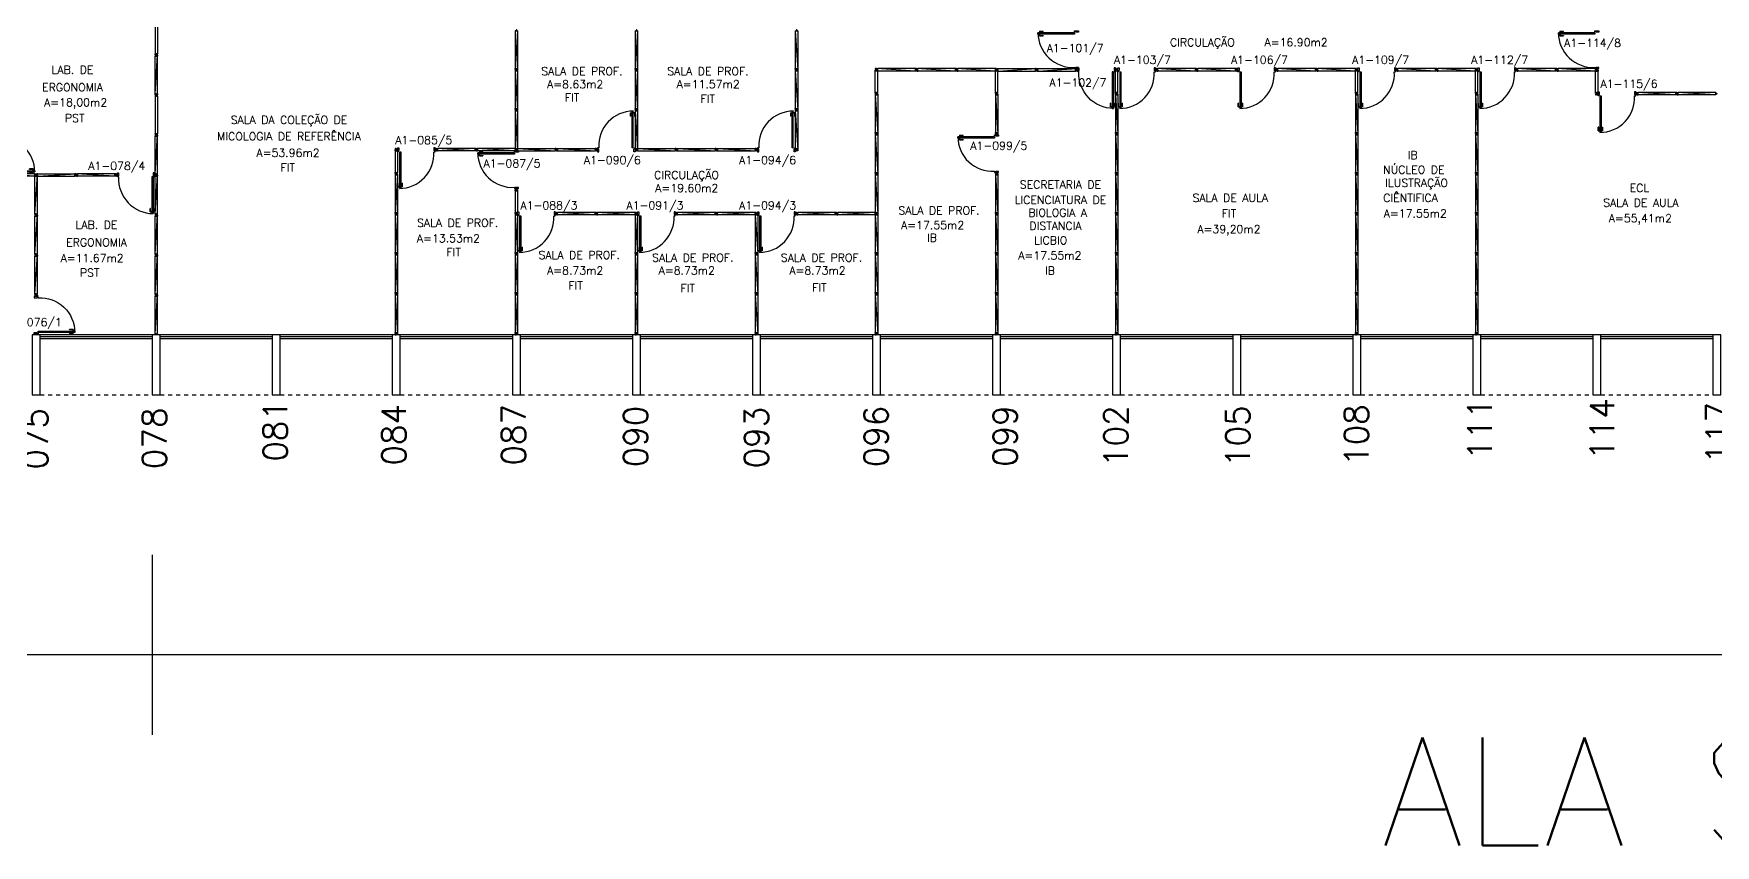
# Model space of a CAD drawing. Extents: x -31 to 207, y 425 to 518.
# Drawn here: x 57.23 to 99.25, y 424.56 to 444.86 of the extents above; entities that cross this region are included whole.
import ezdxf
from ezdxf.enums import TextEntityAlignment as Align

# ---------------------------------------------------------------- set-up
doc = ezdxf.new("R2010")
doc.units = 0
doc.header["$LTSCALE"] = 0.01
doc.header["$MEASUREMENT"] = 0
doc.header["$PDMODE"] = 34
doc.linetypes.add('HIDDEN2', pattern=[0.1875, 0.125, -0.0625])
doc.layers.get('0').update_dxf_attribs({"linetype": 'CONTINUOUS'})
doc.layers.get('DEFPOINTS').update_dxf_attribs({"linetype": 'CONTINUOUS'})
for name, color, linetype in [('AREA', 2, 'CONTINUOUS'), ('DIV', 2, 'CONTINUOUS'), ('ESQ', 1, 'CONTINUOUS'), ('ESTR', 3, 'CONTINUOUS'), ('NOPILAR1', 2, 'CONTINUOUS'), ('PISO', 1, 'CONTINUOUS'), ('PROJ', 1, 'HIDDEN2'), ('TEXT_CENTRO_CUSTO', 1, 'CONTINUOUS'), ('TEXTO', 2, 'CONTINUOUS'), ('TEXTO-ENDEREÇO', 2, 'CONTINUOUS'), ('TEXTOCENTROCUSTO', 2, 'CONTINUOUS'), ('TXT-IDENTIFICAÇÃO', 4, 'CONTINUOUS')]:
    doc.layers.add(name, color=color, linetype=linetype)
doc.styles.add('1', font='romans.shx')
doc.styles.add('LEGENDA', font='romans.shx', dxfattribs={"height": 0.2})
doc.styles.add('NOPILAR', font='simplex.shx', dxfattribs={"height": 0.6})
doc.styles.add('UNB-100', font='simplex.shx', dxfattribs={"height": 0.2})
doc.styles.add('UNB-100-1', font='simplex.shx', dxfattribs={"height": 0.2})
doc.dimstyles.new('1-600', dxfattribs={"dimtxt": 1.1, "dimasz": 2.5, "dimexe": 2, "dimexo": 4, "dimgap": 0.2, "dimtad": 1, "dimdec": 0, "dimzin": 4, "dimdsep": 46, "dimlunit": 6, "dimtxsty": '1', "dimblk1": 'NONE', "dimblk2": 'NONE', "dimsah": 1, "dimcen": 0, "dimclrd": 2, "dimclre": 2, "dimclrt": 2, "dimadec": 0, "dimazin": 0, "dimtfac": 1, "dimtdec": 0, "dimtmove": 2, "dimatfit": 3, "dimldrblk": 'NONE', "dimfxl": 0, "dimtolj": 1, "dimtzin": 0, "dimarcsym": 0})

# ---------------------------------------------------------------- blocks, each defined once
blk = doc.blocks.new('PILAR-SLS')
blk.add_lwpolyline([(0.003, -72.501), (0.003, -74.001), (0.203, -74.001), (0.203, -72.501)], close=True)
blk = doc.blocks.new('DIVMT-SLS')
for p, q in [((-0.03, 0.03), (-0.03, 0.006)), ((-0.008, 0.03), (-0.03, 0.03)), ((-0.0185, 0.006), (-0.03, 0.006)), ((-0.0185, -0.006), (-0.0185, 0.006)), ((-0.008, 0.03), (-0.008, 0.02)), ((-0.008, 0.02), (0.008, 0.02)), ((-0.0051, 0), (0.0051, 0)), ((0.0051, 0), (-0.0051, 0)), ((-0.0051, 0), (0.0051, 0)), ((0.97, -0.03), (0, 0.03)), ((0, -0.0051), (0, 0.0051)), ((0, 0.0051), (0, -0.0051)), ((0.008, 0.03), (0.008, 0.02)), ((0.008, 0.03), (0.03, 0.03)), ((0.0205, 0.006), (0.03, 0.006)), ((0.0205, -0.006), (0.0205, 0.006)), ((0.0205, 0.006), (0.0205, -0.006)), ((0.0205, 0.006), (0.03, 0.006)), ((0.97, 0.03), (0.03, 0.03)), ((0.03, 0.006), (0.03, 0.03)), ((0.03, -0.03), (0.03, 0.03)), ((0.03, -0.005), (0.03, 0.005)), ((0.97, 0.03), (0.97, 0.009)), ((0.97, 0.009), (0.97, 0.027)), ((0.9795, 0.006), (0.97, 0.006)), ((0.97, -0.005), (0.97, 0.005)), ((0.9795, 0.006), (0.9795, -0.006)), ((1.0051, 0), (0.9949, 0)), ((1, 0.0051), (1, -0.0051)), ((-0.0185, -0.006), (-0.03, -0.006)), ((-0.03, -0.03), (-0.03, -0.006)), ((-0.008, -0.03), (-0.03, -0.03)), ((-0.008, -0.03), (-0.008, -0.02)), ((-0.008, -0.02), (0.008, -0.02)), ((0.008, -0.03), (0.008, -0.02)), ((0.008, -0.03), (0.03, -0.03)), ((0.0205, -0.006), (0.03, -0.006)), ((0.0205, -0.006), (0.03, -0.006)), ((0.03, -0.006), (0.03, -0.03)), ((0.97, -0.03), (0.03, -0.03)), ((0.9795, -0.006), (0.97, -0.006)), ((0.97, -0.009), (0.97, -0.027))]:
    blk.add_line(p, q)
blk = doc.blocks.new('PDV2E-SLS')
at = {"layer": 'DIV'}
for p, q in [((0.023, 0.925), (0.063, 0.925)), ((0.023, 0.925), (0.023, 0.835)), ((0.033, 0.915), (0.063, 0.915)), ((0.033, 0.915), (0.033, 0.835)), ((0.065, 0.05), (0.065, 0.965)), ((0.095, 0.965), (0.065, 0.965)), ((0.095, 0.05), (0.095, 0.965)), ((0.138, 0.925), (0.097, 0.925)), ((0.128, 0.915), (0.097, 0.915)), ((0.128, 0.915), (0.128, 0.835)), ((0.138, 0.925), (0.138, 0.835)), ((0.033, 0.835), (0.023, 0.835)), ((0.128, 0.835), (0.137, 0.835)), ((0.049, 0.05), (0.029, 0.05)), ((0.029, 0.05), (0.029, 0.035)), ((0.029, 0.035), (0.029, -0.035)), ((0.049, 0.02), (0.049, 0.05)), ((0.049, 0.02), (0.059, 0.02)), ((0.059, -0.05), (0.059, 0.02)), ((0.065, 0.05), (0.095, 0.05)), ((0.928, -0.05), (0.928, 0.02)), ((0.938, 0.02), (0.928, 0.02)), ((0.938, 0.05), (0.958, 0.05)), ((0.938, 0.02), (0.938, 0.05)), ((0.958, 0.05), (0.958, 0.035)), ((0.958, 0.035), (0.958, -0.035)), ((0.029, -0.035), (0.029, -0.05)), ((0.029, -0.05), (0.059, -0.05)), ((0.958, -0.05), (0.928, -0.05)), ((0.958, -0.035), (0.958, -0.05))]:
    blk.add_line(p, q, dxfattribs=at)
blk.add_arc((0.062, 0.1), 0.865, 356.6786, 90, dxfattribs=at)
blk = doc.blocks.new('MTINI-SLS')
for p, q in [((-0.005, 0), (0.005, 0)), ((0, 0.001), (0, 0.02)), ((0.008, 0.02), (0, 0.02)), ((0, -0.005), (0, 0.005)), ((0, -0.02), (0, 0.001)), ((0.008, 0.03), (0.03, 0.03)), ((0.008, 0.03), (0.008, 0.02)), ((0.02, 0.006), (0.02, -0.006)), ((0.02, 0.006), (0.03, 0.006)), ((0.02, -0.004), (0.02, 0.004)), ((0.023, 0.006), (0.03, 0.006)), ((0.03, 0.006), (0.03, 0.03)), ((0, -0.02), (0.008, -0.02)), ((0.008, -0.03), (0.008, -0.02)), ((0.008, -0.03), (0.03, -0.03)), ((0.02, -0.006), (0.03, -0.006)), ((0.023, -0.006), (0.03, -0.006)), ((0.03, -0.006), (0.03, -0.03))]:
    blk.add_line(p, q)
blk = doc.blocks.new('PDV2D-SLS')
at = {"layer": 'DIV'}
for p, q in [((0.03, 0.05), (0.06, 0.05)), ((0.03, 0.035), (0.03, 0.05)), ((0.03, -0.035), (0.03, 0.035)), ((0.06, 0.05), (0.06, -0.02)), ((0.941, 0.05), (0.941, -0.02)), ((0.971, 0.05), (0.941, 0.05)), ((0.971, 0.035), (0.971, 0.05)), ((0.971, -0.035), (0.971, 0.035)), ((0.03, -0.05), (0.03, -0.035)), ((0.05, -0.05), (0.03, -0.05)), ((0.05, -0.02), (0.06, -0.02)), ((0.05, -0.02), (0.05, -0.05)), ((0.079, -0.05), (0.109, -0.05)), ((0.079, -0.05), (0.079, -0.965)), ((0.109, -0.05), (0.109, -0.965)), ((0.951, -0.02), (0.941, -0.02)), ((0.951, -0.02), (0.951, -0.05)), ((0.951, -0.05), (0.971, -0.05)), ((0.971, -0.05), (0.971, -0.035)), ((0.036, -0.925), (0.036, -0.835)), ((0.046, -0.835), (0.036, -0.835)), ((0.046, -0.915), (0.046, -0.835)), ((0.141, -0.915), (0.141, -0.835)), ((0.141, -0.835), (0.151, -0.835)), ((0.151, -0.925), (0.151, -0.835)), ((0.036, -0.925), (0.076, -0.925)), ((0.046, -0.915), (0.076, -0.915)), ((0.109, -0.965), (0.079, -0.965)), ((0.141, -0.915), (0.111, -0.915)), ((0.151, -0.925), (0.111, -0.925))]:
    blk.add_line(p, q, dxfattribs=at)
blk.add_arc((0.076, -0.1), 0.865, 270, 3.3214, dxfattribs=at)
blk = doc.blocks.new('A$C51597B80')
at = {"layer": 'DIV'}
for p, q in [((0.022, 0.06), (0, 0.06)), ((0, 0.036), (0, 0.06)), ((0.01, 0.036), (0, 0.036)), ((0.01, 0.036), (0, 0.036)), ((0.01, 0.024), (0, 0.024)), ((0.01, 0.024), (0, 0.024)), ((0, 0.024), (0, 0)), ((0.022, 0), (0, 0)), ((0.01, 0.036), (0.01, 0.024)), ((0.01, 0.024), (0.01, 0.036)), ((0.022, 0.06), (0.022, 0.05)), ((0.038, 0.05), (0.022, 0.05)), ((0.038, 0.01), (0.022, 0.01)), ((0.022, 0), (0.022, 0.01)), ((0.035, 0.03), (0.025, 0.03)), ((0.025, 0.03), (0.035, 0.03)), ((0.035, 0.03), (0.025, 0.03)), ((0.03, 0.035), (0.03, 0.025)), ((0.03, 0.025), (0.03, 0.035)), ((0.038, 0.06), (0.06, 0.06)), ((0.038, 0.06), (0.038, 0.05)), ((0.038, 0), (0.038, 0.01)), ((0.038, 0), (0.06, 0)), ((0.049, 0.024), (0.049, 0.036)), ((0.049, 0.036), (0.06, 0.036)), ((0.049, 0.024), (0.06, 0.024)), ((0.06, 0.06), (0.06, 0.036)), ((0.06, 0), (0.06, 0.024))]:
    blk.add_line(p, q, dxfattribs=at)
blk = doc.blocks.new('DIV-SLS')
for p, q in [((-0.0051, 0), (0.0051, 0)), ((0, -0.0051), (0, 0.0051)), ((0.0205, 0.006), (0.03, 0.006)), ((0.0205, -0.006), (0.0205, 0.006)), ((0.03, 0.03), (0.97, 0.03)), ((0.03, 0.03), (0.03, -0.03)), ((0.03, 0.009), (0.03, 0.027)), ((0.03, 0.005), (0.03, -0.005)), ((0.97, 0.03), (0.97, -0.03)), ((0.9795, 0.006), (0.97, 0.006)), ((0.97, 0.005), (0.97, -0.005)), ((0.9795, -0.006), (0.9795, 0.006)), ((1.0051, 0), (0.9949, 0)), ((0.9949, 0), (1.0051, 0)), ((1, -0.0051), (1, 0.0051)), ((0.0205, -0.006), (0.03, -0.006)), ((0.03, -0.03), (0.03, -0.009)), ((0.03, -0.009), (0.03, -0.027)), ((0.03, -0.03), (0.97, -0.03)), ((0.9795, -0.006), (0.97, -0.006))]:
    blk.add_line(p, q)
blk = doc.blocks.new('MTT-SLS')
for p, q in [((-0.008, 0.03), (-0.03, 0.03)), ((-0.03, 0.03), (-0.03, 0.006)), ((-0.0185, 0.006), (-0.03, 0.006)), ((-0.0185, -0.006), (-0.0185, 0.006)), ((-0.008, 0.03), (-0.008, 0.02)), ((-0.008, 0.02), (0.008, 0.02)), ((-0.0051, 0), (0.0051, 0)), ((0, -0.0051), (0, 0.0051)), ((0.008, 0.03), (0.03, 0.03)), ((0.008, 0.03), (0.008, 0.02)), ((0.0205, -0.006), (0.0205, 0.006)), ((0.0205, 0.006), (0.03, 0.006)), ((0.03, 0.006), (0.03, 0.03)), ((-0.03, -0.03), (-0.03, -0.006)), ((-0.0185, -0.006), (-0.03, -0.006)), ((-0.008, -0.03), (-0.03, -0.03)), ((-0.008, -0.02), (0.008, -0.02)), ((-0.008, -0.03), (-0.008, -0.02)), ((0.008, -0.03), (0.008, -0.02)), ((0.008, -0.03), (0.03, -0.03)), ((0.0205, -0.006), (0.03, -0.006)), ((0.03, -0.006), (0.03, -0.03))]:
    blk.add_line(p, q)
blk = doc.blocks.new('A$C4C62615A')
at = {"layer": 'DIV'}
for p, q in [((0, 0.038), (0, 0.06)), ((0.024, 0.06), (0, 0.06)), ((0, 0.038), (0.01, 0.038)), ((0, 0.022), (0, 0)), ((0, 0.022), (0.01, 0.022)), ((0, 0), (0.024, 0)), ((0.01, 0.022), (0.01, 0.038)), ((0.024, 0.051), (0.024, 0.06)), ((0.024, 0.051), (0.024, 0.06)), ((0.024, 0.051), (0.036, 0.051)), ((0.036, 0.051), (0.024, 0.051)), ((0.036, 0.012), (0.024, 0.012)), ((0.024, 0.012), (0.024, 0)), ((0.025, 0.03), (0.035, 0.03)), ((0.035, 0.03), (0.025, 0.03)), ((0.03, 0.025), (0.03, 0.035)), ((0.03, 0.035), (0.03, 0.025)), ((0.03, 0.025), (0.03, 0.035)), ((0.036, 0.051), (0.036, 0.06)), ((0.036, 0.051), (0.036, 0.06)), ((0.036, 0.06), (0.06, 0.06)), ((0.036, 0.012), (0.036, 0)), ((0.06, 0), (0.036, 0)), ((0.05, 0.022), (0.05, 0.038)), ((0.06, 0.038), (0.05, 0.038)), ((0.06, 0.022), (0.05, 0.022)), ((0.06, 0.038), (0.06, 0.06)), ((0.06, 0.022), (0.06, 0))]:
    blk.add_line(p, q, dxfattribs=at)
blk = doc.blocks.new('*D42')
at = {"color": 2, "linetype": 'ByBlock'}
for p, q in [((60.19, 431.827), (60.19, 427.327)), ((150.29, 431.827), (150.29, 427.327)), ((150.29, 429.327), (60.19, 429.327))]:
    blk.add_line(p, q, dxfattribs=at)
at = {"layer": 'DEFPOINTS', "color": 0, "linetype": 'ByBlock'}
for p in [(60.19, 435.827), (150.29, 435.827), (60.19, 429.327)]:
    blk.add_point(p, dxfattribs=at)
at = {"color": 2, "linetype": 'ByBlock', "insert": (105.24, 430.26), "char_height": 1.1, "attachment_point": 5, "style": '1'}
blk.add_mtext('\\A1;Biologia', dxfattribs=at)
blk = doc.blocks.new('_NONE')
at = {"color": 0, "linetype": 'ByBlock'}
blk.add_circle((0, 0), 0.25, dxfattribs=at)
blk = doc.blocks.new('*D41')
at = {"color": 2, "linetype": 'ByBlock'}
for p, q in [((-17.81, 431.827), (-17.81, 427.327)), ((60.19, 431.827), (60.19, 427.327)), ((60.19, 429.327), (-17.81, 429.327))]:
    blk.add_line(p, q, dxfattribs=at)
at = {"layer": 'DEFPOINTS', "color": 0, "linetype": 'ByBlock'}
for p in [(-17.81, 435.827), (60.19, 435.827), (-17.81, 429.327)]:
    blk.add_point(p, dxfattribs=at)
at = {"color": 2, "linetype": 'ByBlock', "insert": (21.19, 430.26), "char_height": 1.1, "attachment_point": 5, "rotation": 360, "style": '1'}
blk.add_mtext('\\A1;Psicologia', dxfattribs=at)

msp = doc.modelspace()

# ---------------------------------------------------------------- linework, layer by layer
at = {"layer": 'DIV'}
for p, q in [((78.26, 443.387), (78.26, 443.926)), ((78.32, 443.387), (78.32, 443.926)), ((81.26, 443.387), (81.26, 443.926)), ((81.32, 443.387), (81.32, 443.926)), ((84.26, 443.387), (84.26, 443.926)), ((84.32, 443.387), (84.32, 443.926)), ((90.26, 443.387), (90.26, 443.926)), ((90.32, 443.387), (90.32, 443.926)), ((93.26, 443.387), (93.26, 443.926)), ((93.32, 443.387), (93.32, 443.926)), ((96.26, 443.964), (96.26, 443.986)), ((96.26, 443.986), (96.284, 443.986)), ((96.26, 443.964), (96.27, 443.964)), ((96.26, 443.948), (96.27, 443.948)), ((96.26, 443.948), (96.26, 443.926)), ((96.26, 443.387), (96.26, 443.926)), ((96.284, 443.926), (96.26, 443.926)), ((96.26, 443.926), (96.32, 443.926)), ((96.27, 443.964), (96.27, 443.948)), ((96.284, 443.975), (96.284, 443.986)), ((96.284, 443.975), (96.296, 443.975)), ((96.284, 443.956), (96.295, 443.956)), ((96.295, 443.956), (96.284, 443.956)), ((96.284, 443.936), (96.296, 443.936)), ((96.284, 443.936), (96.284, 443.926)), ((96.296, 443.936), (96.284, 443.936)), ((96.284, 443.936), (96.284, 443.926)), ((96.285, 443.926), (96.295, 443.926)), ((96.29, 443.961), (96.29, 443.951)), ((96.29, 443.951), (96.29, 443.961)), ((96.29, 443.961), (96.29, 443.951)), ((96.296, 443.975), (96.296, 443.986)), ((96.32, 443.986), (96.296, 443.986)), ((96.296, 443.936), (96.296, 443.926)), ((96.296, 443.936), (96.296, 443.926)), ((96.296, 443.926), (96.32, 443.926)), ((96.32, 443.964), (96.31, 443.964)), ((96.31, 443.964), (96.31, 443.948)), ((96.32, 443.948), (96.31, 443.948)), ((96.32, 443.964), (96.32, 443.986)), ((96.32, 443.948), (96.32, 443.926)), ((96.32, 443.387), (96.32, 443.926)), ((78.26, 443.387), (78.32, 443.387)), ((78.281, 443.387), (78.263, 443.387)), ((78.284, 443.378), (78.284, 443.387)), ((78.296, 443.378), (78.284, 443.378)), ((78.285, 443.387), (78.295, 443.387)), ((78.296, 443.378), (78.296, 443.387)), ((78.32, 443.387), (78.299, 443.387)), ((78.299, 443.387), (78.317, 443.387)), ((81.26, 443.387), (81.32, 443.387)), ((81.281, 443.387), (81.263, 443.387)), ((81.284, 443.378), (81.284, 443.387)), ((81.296, 443.378), (81.284, 443.378)), ((81.285, 443.387), (81.295, 443.387)), ((81.296, 443.378), (81.296, 443.387)), ((81.299, 443.387), (81.317, 443.387)), ((81.32, 443.387), (81.299, 443.387)), ((84.26, 443.387), (84.32, 443.387)), ((84.281, 443.387), (84.263, 443.387)), ((84.284, 443.378), (84.284, 443.387)), ((84.296, 443.378), (84.284, 443.378)), ((84.285, 443.387), (84.295, 443.387)), ((84.296, 443.378), (84.296, 443.387)), ((84.299, 443.387), (84.317, 443.387)), ((84.32, 443.387), (84.299, 443.387)), ((90.26, 443.387), (90.32, 443.387)), ((90.281, 443.387), (90.263, 443.387)), ((90.284, 443.378), (90.284, 443.387)), ((90.296, 443.378), (90.284, 443.378)), ((90.285, 443.387), (90.295, 443.387)), ((90.296, 443.378), (90.296, 443.387)), ((90.299, 443.387), (90.317, 443.387)), ((90.32, 443.387), (90.299, 443.387)), ((93.26, 443.387), (93.32, 443.387)), ((93.281, 443.387), (93.263, 443.387)), ((93.284, 443.378), (93.284, 443.387)), ((93.296, 443.378), (93.284, 443.378)), ((93.285, 443.387), (93.295, 443.387)), ((93.296, 443.378), (93.296, 443.387)), ((93.32, 443.387), (93.299, 443.387)), ((93.299, 443.387), (93.317, 443.387)), ((96.26, 443.387), (96.32, 443.387)), ((96.281, 443.387), (96.263, 443.387)), ((96.284, 443.378), (96.284, 443.387)), ((96.296, 443.378), (96.284, 443.378)), ((96.285, 443.387), (96.295, 443.387)), ((96.296, 443.378), (96.296, 443.387)), ((96.299, 443.387), (96.317, 443.387)), ((96.32, 443.387), (96.299, 443.387)), ((78.295, 443.357), (78.284, 443.357)), ((78.29, 443.352), (78.29, 443.362)), ((81.295, 443.357), (81.284, 443.357)), ((81.29, 443.352), (81.29, 443.362)), ((84.295, 443.357), (84.284, 443.357)), ((84.29, 443.352), (84.29, 443.362)), ((90.295, 443.357), (90.284, 443.357)), ((90.29, 443.352), (90.29, 443.362)), ((93.295, 443.357), (93.284, 443.357)), ((93.29, 443.352), (93.29, 443.362)), ((96.295, 443.357), (96.284, 443.357)), ((96.29, 443.352), (96.29, 443.362)), ((66.26, 441.988), (66.26, 441.964)), ((66.282, 441.988), (66.26, 441.988)), ((66.271, 441.964), (66.26, 441.964)), ((66.26, 441.928), (66.26, 441.952)), ((66.271, 441.952), (66.26, 441.952)), ((66.282, 441.928), (66.26, 441.928)), ((66.26, 441.928), (66.26, 441.387)), ((66.26, 441.928), (66.32, 441.928)), ((66.281, 441.928), (66.263, 441.928)), ((66.271, 441.964), (66.271, 441.952)), ((66.282, 441.988), (66.282, 441.978)), ((66.282, 441.978), (66.298, 441.978)), ((66.282, 441.938), (66.298, 441.938)), ((66.282, 441.928), (66.282, 441.938)), ((66.284, 441.958), (66.295, 441.958)), ((66.295, 441.958), (66.284, 441.958)), ((66.284, 441.958), (66.295, 441.958)), ((66.295, 441.958), (66.284, 441.958)), ((66.296, 441.937), (66.284, 441.937)), ((66.284, 441.937), (66.284, 441.928)), ((66.285, 441.928), (66.295, 441.928)), ((66.29, 441.952), (66.29, 441.963)), ((66.29, 441.963), (66.29, 441.952)), ((66.29, 441.963), (66.29, 441.952)), ((66.296, 441.937), (66.296, 441.928)), ((66.298, 441.988), (66.32, 441.988)), ((66.298, 441.988), (66.298, 441.978)), ((66.298, 441.928), (66.298, 441.938)), ((66.298, 441.928), (66.32, 441.928)), ((66.299, 441.928), (66.317, 441.928)), ((66.32, 441.928), (66.299, 441.928)), ((66.31, 441.964), (66.32, 441.964)), ((66.31, 441.952), (66.31, 441.964)), ((66.31, 441.964), (66.32, 441.964)), ((66.31, 441.964), (66.31, 441.952)), ((66.31, 441.952), (66.32, 441.952)), ((66.31, 441.952), (66.32, 441.952)), ((66.32, 441.988), (66.32, 441.928)), ((66.32, 441.964), (66.32, 441.988)), ((66.32, 441.963), (66.32, 441.953)), ((66.32, 441.952), (66.32, 441.928)), ((66.32, 441.928), (66.32, 441.387)), ((66.284, 441.387), (66.26, 441.387)), ((66.26, 441.365), (66.26, 441.387)), ((66.26, 441.387), (66.32, 441.387)), ((66.26, 441.365), (66.27, 441.365)), ((66.26, 441.349), (66.27, 441.349)), ((66.26, 441.349), (66.26, 441.327)), ((66.26, 441.327), (66.284, 441.327)), ((66.27, 441.349), (66.27, 441.365)), ((66.284, 441.378), (66.284, 441.387)), ((66.284, 441.378), (66.284, 441.387)), ((66.284, 441.378), (66.296, 441.378)), ((66.296, 441.378), (66.284, 441.378)), ((66.284, 441.357), (66.295, 441.357)), ((66.295, 441.357), (66.284, 441.357)), ((66.284, 441.339), (66.284, 441.327)), ((66.284, 441.339), (66.296, 441.339)), ((66.285, 441.387), (66.295, 441.387)), ((66.29, 441.352), (66.29, 441.362)), ((66.29, 441.362), (66.29, 441.352)), ((66.29, 441.352), (66.29, 441.362)), ((66.296, 441.387), (66.32, 441.387)), ((66.296, 441.378), (66.296, 441.387)), ((66.296, 441.378), (66.296, 441.387)), ((66.296, 441.339), (66.296, 441.327)), ((66.32, 441.327), (66.296, 441.327)), ((66.32, 441.365), (66.31, 441.365)), ((66.31, 441.349), (66.31, 441.365)), ((66.32, 441.349), (66.31, 441.349)), ((66.32, 441.365), (66.32, 441.387)), ((66.32, 441.349), (66.32, 441.327)), ((69.26, 440.926), (69.26, 440.387)), ((69.26, 440.926), (69.32, 440.926)), ((69.281, 440.926), (69.263, 440.926)), ((69.295, 440.956), (69.284, 440.956)), ((69.296, 440.936), (69.284, 440.936)), ((69.284, 440.936), (69.284, 440.926)), ((69.285, 440.926), (69.295, 440.926)), ((69.29, 440.961), (69.29, 440.951)), ((69.296, 440.936), (69.296, 440.926)), ((69.299, 440.926), (69.317, 440.926)), ((69.32, 440.926), (69.299, 440.926)), ((69.32, 440.926), (69.32, 440.387)), ((69.284, 440.387), (69.26, 440.387)), ((69.26, 440.365), (69.26, 440.387)), ((69.26, 440.387), (69.32, 440.387)), ((69.26, 440.365), (69.27, 440.365)), ((69.26, 440.349), (69.27, 440.349)), ((69.26, 440.349), (69.26, 440.327)), ((69.26, 440.327), (69.284, 440.327)), ((69.27, 440.349), (69.27, 440.365)), ((69.284, 440.378), (69.284, 440.387)), ((69.284, 440.378), (69.284, 440.387)), ((69.284, 440.378), (69.296, 440.378)), ((69.296, 440.378), (69.284, 440.378)), ((69.284, 440.357), (69.295, 440.357)), ((69.295, 440.357), (69.284, 440.357)), ((69.284, 440.339), (69.284, 440.327)), ((69.284, 440.339), (69.296, 440.339)), ((69.285, 440.387), (69.295, 440.387)), ((69.29, 440.352), (69.29, 440.362)), ((69.29, 440.362), (69.29, 440.352)), ((69.29, 440.352), (69.29, 440.362)), ((69.296, 440.387), (69.32, 440.387)), ((69.296, 440.378), (69.296, 440.387)), ((69.296, 440.378), (69.296, 440.387)), ((69.296, 440.339), (69.296, 440.327)), ((69.32, 440.327), (69.296, 440.327)), ((69.32, 440.365), (69.31, 440.365)), ((69.31, 440.349), (69.31, 440.365)), ((69.32, 440.349), (69.31, 440.349)), ((69.32, 440.365), (69.32, 440.387)), ((69.32, 440.349), (69.32, 440.327)), ((57.26, 438.357), (57.284, 438.357)), ((57.26, 438.335), (57.26, 438.357)), ((57.26, 438.335), (57.27, 438.335)), ((57.27, 438.335), (57.27, 438.319)), ((57.284, 438.346), (57.284, 438.357)), ((57.284, 438.346), (57.296, 438.346)), ((57.295, 438.327), (57.284, 438.327)), ((57.284, 438.327), (57.295, 438.327)), ((57.29, 438.332), (57.29, 438.322)), ((57.29, 438.322), (57.29, 438.332)), ((57.29, 438.332), (57.29, 438.322)), ((57.32, 438.357), (57.296, 438.357)), ((57.296, 438.346), (57.296, 438.357)), ((57.31, 438.335), (57.31, 438.319)), ((57.32, 438.335), (57.31, 438.335)), ((57.32, 438.335), (57.32, 438.357)), ((57.26, 438.319), (57.26, 438.297)), ((57.26, 438.319), (57.27, 438.319)), ((57.26, 438.297), (57.32, 438.297)), ((57.284, 438.297), (57.26, 438.297)), ((57.284, 438.307), (57.284, 438.297)), ((57.296, 438.307), (57.284, 438.307)), ((57.284, 438.307), (57.284, 438.297)), ((57.284, 438.307), (57.296, 438.307)), ((57.285, 438.297), (57.295, 438.297)), ((57.296, 438.307), (57.296, 438.297)), ((57.296, 438.307), (57.296, 438.297)), ((57.296, 438.297), (57.32, 438.297)), ((57.32, 438.319), (57.31, 438.319)), ((57.32, 438.319), (57.32, 438.297)), ((57.281, 437.357), (57.263, 437.357)), ((57.284, 437.348), (57.284, 437.357)), ((57.296, 437.348), (57.284, 437.348)), ((57.295, 437.327), (57.284, 437.327)), ((57.285, 437.357), (57.295, 437.357)), ((57.29, 437.322), (57.29, 437.332)), ((57.296, 437.348), (57.296, 437.357)), ((57.32, 437.357), (57.299, 437.357)), ((57.299, 437.357), (57.317, 437.357))]:
    msp.add_line(p, q, dxfattribs=at)
at = {"layer": 'ESQ'}
for p, q in [((60.19, 437.327), (57.39, 437.327)), ((60.19, 437.277), (57.39, 437.277)), ((60.19, 437.227), (57.39, 437.227)), ((63.19, 437.327), (60.39, 437.327)), ((63.19, 437.277), (60.39, 437.277)), ((63.19, 437.227), (60.39, 437.227)), ((66.19, 437.327), (63.39, 437.327)), ((66.19, 437.277), (63.39, 437.277)), ((66.19, 437.227), (63.39, 437.227)), ((69.19, 437.327), (66.39, 437.327)), ((69.19, 437.277), (66.39, 437.277)), ((69.19, 437.227), (66.39, 437.227)), ((72.19, 437.327), (69.39, 437.327)), ((72.19, 437.277), (69.39, 437.277)), ((72.19, 437.227), (69.39, 437.227)), ((75.19, 437.327), (72.39, 437.327)), ((75.19, 437.277), (72.39, 437.277)), ((75.19, 437.227), (72.39, 437.227)), ((78.19, 437.327), (75.39, 437.327)), ((78.19, 437.277), (75.39, 437.277)), ((78.19, 437.227), (75.39, 437.227)), ((81.19, 437.327), (78.39, 437.327)), ((81.19, 437.277), (78.39, 437.277)), ((81.19, 437.227), (78.39, 437.227)), ((84.19, 437.327), (81.39, 437.327)), ((84.19, 437.277), (81.39, 437.277)), ((84.19, 437.227), (81.39, 437.227)), ((87.19, 437.327), (84.39, 437.327)), ((87.19, 437.277), (84.39, 437.277)), ((87.19, 437.227), (84.39, 437.227)), ((90.19, 437.327), (87.39, 437.327)), ((90.19, 437.277), (87.39, 437.277)), ((90.19, 437.227), (87.39, 437.227)), ((93.19, 437.327), (90.39, 437.327)), ((93.19, 437.277), (90.39, 437.277)), ((93.19, 437.227), (90.39, 437.227)), ((96.19, 437.327), (93.39, 437.327)), ((96.19, 437.277), (93.39, 437.277)), ((96.19, 437.227), (93.39, 437.227)), ((99.19, 437.327), (96.39, 437.327)), ((99.19, 437.277), (96.39, 437.277)), ((99.19, 437.227), (96.39, 437.227))]:
    msp.add_line(p, q, dxfattribs=at)
at = {"layer": 'PROJ'}
for p, q in [((57.39, 435.827), (60.19, 435.827)), ((60.39, 435.827), (63.19, 435.827)), ((63.39, 435.827), (66.19, 435.827)), ((66.39, 435.827), (69.19, 435.827)), ((69.39, 435.827), (72.19, 435.827)), ((72.39, 435.827), (75.19, 435.827)), ((75.39, 435.827), (78.19, 435.827)), ((78.39, 435.827), (81.19, 435.827)), ((81.39, 435.827), (84.19, 435.827)), ((84.39, 435.827), (87.19, 435.827)), ((87.39, 435.827), (90.19, 435.827)), ((90.39, 435.827), (93.19, 435.827)), ((93.39, 435.827), (96.19, 435.827)), ((96.39, 435.827), (99.19, 435.827))]:
    msp.add_line(p, q, dxfattribs=at)

# ---------------------------------------------------------------- block references
at = {"layer": 'DIV'}
for name, p, rotation in [('DIV-SLS', (60.29, 445.324), 270), ('PDV2D-SLS', (83.29, 444.957), 270), ('PDV2D-SLS', (96.293, 444.957), 270), ('DIVMT-SLS', (60.29, 444.326), 270), ('DIV-SLS', (60.29, 443.326), 270), ('PDV2D-SLS', (72.289, 441.959), 180), ('PDV2D-SLS', (76.289, 441.959), 180), ('PDV2D-SLS', (56.29, 441.325), 90), ('DIVMT-SLS', (60.29, 442.327), 270), ('PDV2D-SLS', (81.288, 442.358), 270), ('PDV2D-SLS', (69.29, 441.957), 270), ('DIVMT-SLS', (70.29, 441.958), 180), ('DIVMT-SLS', (71.29, 441.958), 180), ('DIVMT-SLS', (73.29, 441.958), 180), ('DIVMT-SLS', (74.29, 441.958), 180), ('DIVMT-SLS', (75.29, 441.958), 180), ('DIVMT-SLS', (57.29, 441.327), 270), ('PDV2E-SLS', (60.277, 441.327), 180), ('DIVMT-SLS', (60.29, 441.327), 270), ('MTT-SLS', (81.29, 441.357), 270), ('DIVMT-SLS', (57.29, 440.327), 270), ('DIVMT-SLS', (60.29, 440.327), 270), ('DIVMT-SLS', (57.29, 439.327), 270), ('DIVMT-SLS', (60.29, 439.327), 270), ('DIVMT-SLS', (60.29, 438.327), 270), ('MTINI-SLS', (57.29, 437.327), 90)]:
    msp.add_blockref(name, p, dxfattribs=dict(at, rotation=rotation))
at = {"layer": 'DIV', "xscale": -1}
for name, p, rotation in [('DIVMT-SLS', (69.29, 443.958), 270), ('DIVMT-SLS', (72.29, 443.958), 270), ('DIVMT-SLS', (76.29, 443.958), 270), ('DIVMT-SLS', (69.29, 442.958), 270), ('DIVMT-SLS', (72.29, 442.958), 270), ('DIVMT-SLS', (76.29, 442.958), 270), ('DIVMT-SLS', (69.29, 441.958), 270), ('DIVMT-SLS', (72.29, 441.958), 270), ('DIVMT-SLS', (76.29, 441.958), 270), ('DIVMT-SLS', (78.29, 442.357), 270), ('DIVMT-SLS', (81.29, 442.357), 270), ('DIVMT-SLS', (84.29, 442.357), 270), ('DIVMT-SLS', (90.29, 442.357), 270), ('DIVMT-SLS', (93.29, 442.357), 270), ('DIVMT-SLS', (78.29, 441.357), 270), ('DIVMT-SLS', (84.29, 441.357), 270), ('DIVMT-SLS', (90.29, 441.357), 270), ('DIVMT-SLS', (93.29, 441.357), 270), ('DIVMT-SLS', (67.29, 441.958), 180), ('DIVMT-SLS', (68.29, 441.958), 180), ('DIVMT-SLS', (66.29, 440.357), 270), ('DIVMT-SLS', (78.29, 440.357), 270), ('DIVMT-SLS', (81.29, 440.357), 270), ('DIVMT-SLS', (84.29, 440.357), 270), ('DIVMT-SLS', (90.29, 440.357), 270), ('DIVMT-SLS', (93.29, 440.357), 270), ('DIVMT-SLS', (66.29, 439.357), 270), ('DIVMT-SLS', (69.29, 439.357), 270), ('DIVMT-SLS', (72.29, 439.357), 270), ('DIVMT-SLS', (75.29, 439.357), 270), ('DIVMT-SLS', (78.29, 439.357), 270), ('DIVMT-SLS', (81.29, 439.357), 270), ('DIVMT-SLS', (84.29, 439.357), 270), ('DIVMT-SLS', (90.29, 439.357), 270), ('DIVMT-SLS', (93.29, 439.357), 270), ('DIVMT-SLS', (66.29, 438.357), 270), ('DIVMT-SLS', (69.29, 438.357), 270), ('DIVMT-SLS', (72.29, 438.357), 270), ('DIVMT-SLS', (75.29, 438.357), 270), ('DIVMT-SLS', (78.29, 438.357), 270), ('DIVMT-SLS', (81.29, 438.357), 270), ('DIVMT-SLS', (84.29, 438.357), 270), ('DIVMT-SLS', (90.29, 438.357), 270), ('DIVMT-SLS', (93.29, 438.357), 270), ('DIVMT-SLS', (66.29, 437.357), 270), ('DIVMT-SLS', (69.29, 437.357), 270), ('DIVMT-SLS', (72.29, 437.357), 270), ('DIVMT-SLS', (75.29, 437.357), 270), ('DIVMT-SLS', (78.29, 437.357), 270), ('DIVMT-SLS', (81.29, 437.357), 270), ('DIVMT-SLS', (84.29, 437.357), 270), ('DIVMT-SLS', (90.29, 437.357), 270), ('DIVMT-SLS', (93.29, 437.357), 270), ('PDV2E-SLS', (57.29, 437.328), 270)]:
    msp.add_blockref(name, p, dxfattribs=dict(at, rotation=rotation))
at = {"layer": 'DIV'}
for name, p in [('MTT-SLS', (78.29, 443.956)), ('DIVMT-SLS', (78.29, 443.956)), ('DIVMT-SLS', (79.29, 443.956)), ('DIVMT-SLS', (80.29, 443.956)), ('MTT-SLS', (81.29, 443.956)), ('MTT-SLS', (84.29, 443.956)), ('PDV2D-SLS', (84.29, 443.955)), ('DIVMT-SLS', (85.29, 443.956)), ('DIVMT-SLS', (86.29, 443.956)), ('MTT-SLS', (87.29, 443.956)), ('PDV2D-SLS', (87.29, 443.955)), ('DIVMT-SLS', (88.29, 443.956)), ('DIVMT-SLS', (89.29, 443.956)), ('MTT-SLS', (90.29, 443.956)), ('PDV2D-SLS', (90.29, 443.955)), ('DIVMT-SLS', (91.29, 443.956)), ('DIVMT-SLS', (92.29, 443.956)), ('MTT-SLS', (93.29, 443.956)), ('PDV2D-SLS', (93.29, 443.955)), ('DIVMT-SLS', (94.29, 443.956)), ('DIVMT-SLS', (95.29, 443.956)), ('A$C4C62615A', (78.26, 443.327)), ('A$C4C62615A', (81.26, 443.327)), ('A$C4C62615A', (84.26, 443.327)), ('A$C4C62615A', (90.26, 443.327)), ('A$C4C62615A', (93.26, 443.327)), ('A$C4C62615A', (96.26, 443.327)), ('PDV2D-SLS', (96.29, 443.356)), ('DIVMT-SLS', (97.29, 443.357)), ('DIVMT-SLS', (98.29, 443.357)), ('PDV2D-SLS', (66.29, 441.956)), ('DIVMT-SLS', (56.29, 441.327)), ('DIVMT-SLS', (58.29, 441.327)), ('MTT-SLS', (69.29, 440.956)), ('PDV2D-SLS', (69.29, 440.356)), ('DIVMT-SLS', (70.29, 440.357)), ('DIVMT-SLS', (71.29, 440.357)), ('MTT-SLS', (72.29, 440.357)), ('PDV2D-SLS', (72.29, 440.356)), ('DIVMT-SLS', (73.29, 440.357)), ('DIVMT-SLS', (74.29, 440.357)), ('MTT-SLS', (75.29, 440.357)), ('PDV2D-SLS', (75.29, 440.356)), ('DIVMT-SLS', (76.29, 440.357)), ('DIVMT-SLS', (77.29, 440.357))]:
    msp.add_blockref(name, p, dxfattribs=at)
at = {"layer": 'DIV', "xscale": -1}
for name, p in [('DIVMT-SLS', (82.29, 443.956)), ('DIVMT-SLS', (83.29, 443.956)), ('PDV2D-SLS', (84.289, 443.955)), ('DIVMT-SLS', (58.29, 441.327)), ('DIVMT-SLS', (58.29, 441.327))]:
    msp.add_blockref(name, p, dxfattribs=at)
at = {"layer": 'ESTR'}
for p in [(57.187, 509.828), (60.187, 509.828), (63.187, 509.828), (66.187, 509.828), (69.187, 509.828), (72.187, 509.828), (75.187, 509.828), (78.187, 509.828), (81.187, 509.828), (84.187, 509.828), (87.187, 509.828), (90.187, 509.828), (93.187, 509.828), (96.187, 509.828), (99.187, 509.828)]:
    msp.add_blockref('PILAR-SLS', p, dxfattribs=at)
at = {"layer": 'PISO'}
for p in [(60.26, 443.296), (59.26, 441.297)]:
    msp.add_blockref('A$C51597B80', p, dxfattribs=at)

# ---------------------------------------------------------------- texts
at = {"layer": 'AREA', "style": 'UNB-100'}
for s, p in [('A=16.90m2', (88.775, 444.544)), ('A=8.63m2', (70.759, 443.495)), ('A=11.57m2', (74.083, 443.495)), ('A=18,00m2', (58.276, 443.042)), ('A=53.96m2', (63.584, 441.78)), ('A=19.60m2', (73.549, 440.899)), ('A=17.55m2', (91.753, 440.265)), ('A=17.55m2', (79.693, 439.972)), ('A=39,20m2', (87.097, 439.872)), ('A=55,41m2', (97.377, 440.144)), ('A=13.53m2', (67.593, 439.641)), ('LICBIO', (82.641, 439.591)), ('A=11.67m2', (58.689, 439.15)), ('A=17.55m2', (82.621, 439.213)), ('A=8.73m2', (70.759, 438.838)), ('A=8.73m2', (73.548, 438.838)), ('A=8.73m2', (76.814, 438.838))]:
    msp.add_text(s, height=0.2, dxfattribs=at).set_placement(p, align=Align.CENTER)
at = {"layer": 'NOPILAR1', "style": 'NOPILAR'}
for s, p in [('075', (57.581, 433.958)), ('078', (60.546, 433.97)), ('081', (63.566, 434.156)), ('084', (66.529, 434.058)), ('087', (69.521, 434.058)), ('090', (72.568, 434.016)), ('093', (75.587, 433.989)), ('096', (78.58, 434.016)), ('099', (81.802, 434.024)), ('102', (84.572, 434.024)), ('105', (87.618, 434.024)), ('108', (90.583, 434.051)), ('111', (93.663, 434.202)), ('114', (96.721, 434.202)), ('117', (99.614, 434.104))]:
    msp.add_text(s, height=0.6, rotation=90, dxfattribs=at).set_placement(p)
at = {"layer": 'TEXT_CENTRO_CUSTO', "style": 'UNB-100'}
for s, p in [('FIT', (70.682, 443.163)), ('FIT', (74.072, 443.13)), ('PST', (58.254, 442.649)), ('IB', (91.689, 441.723)), ('FIT', (63.577, 441.412)), ('ECL', (97.356, 440.901)), ('FIT', (87.097, 440.265)), ('IB', (79.676, 439.658)), ('FIT', (67.722, 439.3)), ('PST', (58.628, 438.784)), ('IB', (82.625, 438.834)), ('FIT', (70.77, 438.461)), ('FIT', (73.573, 438.394)), ('FIT', (76.862, 438.411))]:
    msp.add_text(s, height=0.2, dxfattribs=at).set_placement(p, align=Align.CENTER)
at = {"layer": 'TEXTO', "style": 'UNB-100'}
for s, p in [('CIRCULAÇÃO', (86.433, 444.542)), ('LAB. DE', (58.198, 443.857)), ('SALA DE PROF.', (70.928, 443.821)), ('SALA DE PROF.', (74.077, 443.821)), ('ERGONOMIA', (58.198, 443.418)), ('SALA DA COLEÇÃO DE', (63.608, 442.603)), ('MICOLOGIA DE REFERÊNCIA', (63.608, 442.193)), ('CIRCULAÇÃO', (73.543, 441.225)), ('NÚCLEO DE ', (91.786, 441.358)), ('ILUSTRAÇÃO', (91.786, 441.028)), ('SECRETARIA DE ', (82.955, 440.986)), ('SALA DE AULA', (87.131, 440.653)), ('CIÊNTIFICA', (91.635, 440.653)), ('SALA DE PROF.', (79.853, 440.337)), ('LICENCIATURA DE ', (82.955, 440.601)), ('BIOLOGIA A  ', (82.955, 440.283)), ('SALA DE AULA', (97.392, 440.533)), ('LAB. DE', (58.799, 439.98)), ('SALA DE PROF.', (67.823, 440.028)), ('DISTANCIA ', (82.832, 439.953)), ('ERGONOMIA', (58.799, 439.541)), ('SALA DE PROF.', (70.861, 439.225)), ('SALA DE PROF.', (73.698, 439.158)), ('SALA DE PROF.', (76.914, 439.158))]:
    msp.add_text(s, height=0.2, dxfattribs=at).set_placement(p, align=Align.CENTER)
at = {"layer": 'TEXTO-ENDEREÇO', "style": 'UNB-100-1'}
for s, p in [('A1-101/7', (82.542, 444.401)), ('A1-114/8', (95.472, 444.527)), ('A1-103/7', (84.223, 444.105)), ('A1-106/7', (87.148, 444.105)), ('A1-109/7', (90.175, 444.105)), ('A1-112/7', (93.151, 444.105)), ('A1-102/7', (82.612, 443.535)), ('A1-115/6', (96.383, 443.507)), ('A1-085/5', (66.265, 442.098)), ('A1-099/5', (80.634, 441.958)), ('A1-078/4', (58.593, 441.454)), ('A1-087/5', (68.47, 441.516)), ('A1-090/6', (70.977, 441.599)), ('A1-094/6', (74.857, 441.599)), ('A1-088/3', (69.392, 440.465)), ('A1-091/3', (72.041, 440.465)), ('A1-094/3', (74.857, 440.465)), ('A1-076/1', (56.508, 437.546))]:
    msp.add_text(s, height=0.2, dxfattribs=at).set_placement(p)
at = {"layer": 'TXT-IDENTIFICAÇÃO', "color": 4, "style": 'LEGENDA'}
msp.add_text('ALA SUL', height=2.7, dxfattribs=at).set_placement((90.89, 424.563))

# ---------------------------------------------------------------- dimensions: what is measured, and where the dimension line sits
at = {"layer": 'TEXTOCENTROCUSTO'}
for p1, p2, text, picture, middle in [((60.19, 435.827), (-17.81, 435.827), 'Psicologia', '*D41', (21.19, 430.26)), ((150.29, 435.827), (60.19, 435.827), 'Biologia', '*D42', (105.24, 430.26))]:
    dim = msp.add_aligned_dim(p1=p1, p2=p2, distance=6.5, text=text, dimstyle='1-600', dxfattribs=at)
    dim.commit()
    dim.dimension.update_dxf_attribs({"geometry": picture, "text_midpoint": middle})

doc.saveas('drawing.dxf')
